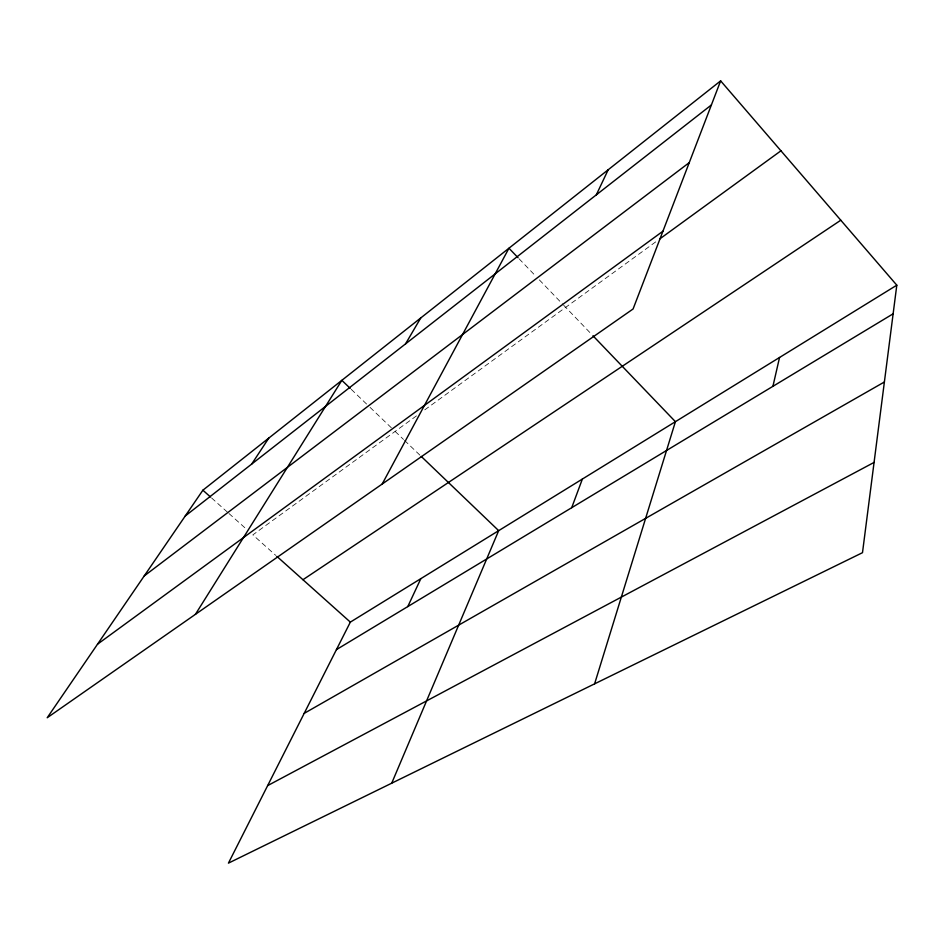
<?xml version="1.0" encoding="UTF-8"?>
<svg xmlns="http://www.w3.org/2000/svg" width="944" height="944" viewBox="0 0 944 944"><rect width="100%" height="100%" fill="white"/><g stroke="black" fill="none" stroke-linecap="round" stroke-linejoin="round"><path stroke-width="0.71" stroke-dasharray="4.72 3.54" d="M416.469 415.879L252.85 534.882L275.731 555.355M424.765 409.849L657.201 240.803M211.574 497.96L227.87 512.545M228.955 513.512L246.325 529.053M351.251 389.341L369.01 406.368M370.06 407.371L393.034 429.402M395.135 431.408L403.489 439.42M404.539 440.423L420.21 455.445M519.082 258.786L535.295 275.672M539.354 279.896L562.659 304.18M563.674 305.231L590.956 333.657"/><path stroke-width="1.42" d="M896.8 285.182L862.497 552.677L228.436 863.135L350.342 622.12L896.8 285.182L720.638 80.865L202.889 490.196L47.2 717.759L633.082 308.983L720.638 80.865M772.924 386.32L779.543 357.481M594.602 683.845L675.42 421.685L592.974 335.769M571.722 507.683L582.365 479.056M391.713 783.19L498.68 530.658L421.26 456.448M407.773 606.591L420.847 578.648M596.325 194.842L608.184 169.778M382.178 484.036L508.958 248.225L518.067 257.724M405.531 343.899L420.753 317.951M195.443 614.32L341.846 380.338L350.212 388.338M251.706 464.059L268.792 438.087M185.236 515.99L711.398 104.949M144.208 575.958L689.262 162.616M97.515 644.209L662.924 231.221M659.573 239.068L780.936 150.804M302.965 579.722L840.785 220.223M336.442 649.614L893.13 313.809M304.192 713.369L884.386 381.99M267.636 785.62L874.073 462.418M202.889 490.196L210.488 496.992M276.816 556.335L350.342 622.12"/></g></svg>
